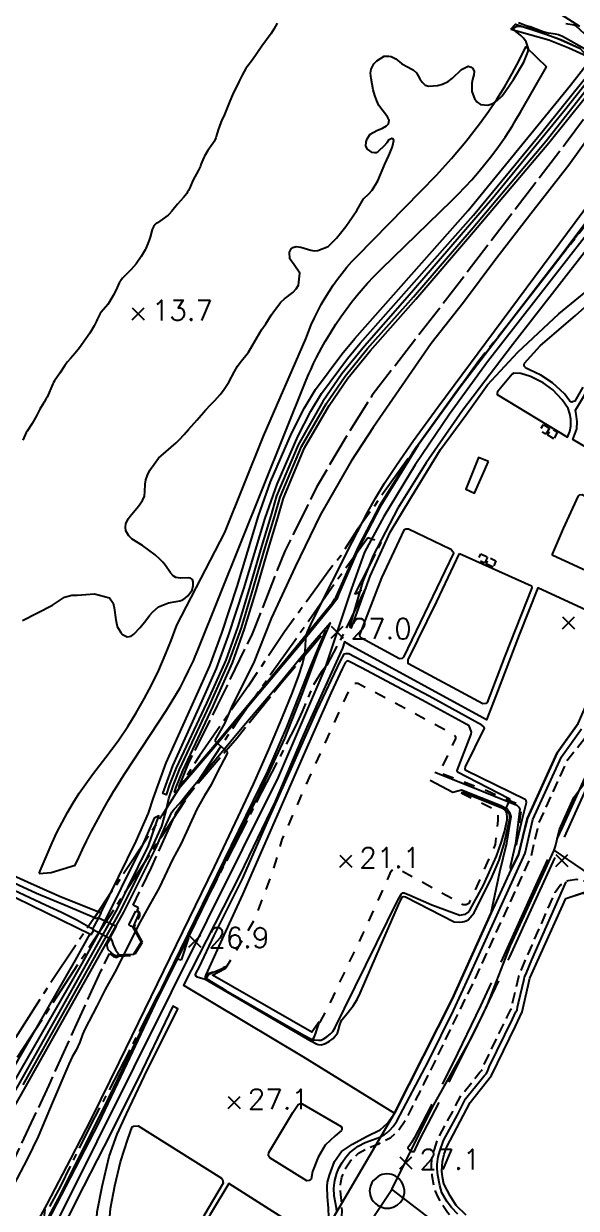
# Model space of a CAD drawing. Header units: millimetres. Extents: x 224638 to 227100, y 430787 to 433573.
# Drawn here: x 226357 to 226602, y 432001 to 432526 of the extents above; entities that cross this region are included whole.
import ezdxf

# ---------------------------------------------------------------- set-up
doc = ezdxf.new("R2010")
doc.units = ezdxf.units.MM
for name, pattern in [('15M2P5', [17.5, 15, -2.5]), ('20M3A3M3', [29, 20, -3, 3, -3]), ('50M10', [60, 50, -10]), ('5M2P5', [7.5, 5, -2.5]), ('5M5', [10, 5, -5])]:
    doc.linetypes.add(name, pattern=pattern)
for name, color, linetype in [('A0013110', 1, 'Continuous'), ('A0013118', 1, 'Continuous'), ('A0023210', 7, 'Continuous'), ('A0033324', 1, '5M2P5'), ('A0033327', 32, 'Continuous'), ('A0053326', 32, 'Continuous'), ('B0014116', 7, '5M2P5'), ('B0024120', 3, 'B0024120'), ('C0052211', 1, 'Continuous'), ('C0052212', 1, 'Continuous'), ('C0052213', 1, 'Continuous'), ('C0052214', 1, '15M2P5'), ('C0076116', 7, 'Continuous'), ('C0076117', 7, 'Continuous'), ('C0523121', 1, '50M10'), ('E0032111', 5, 'Continuous'), ('F0017111', 30, 'Continuous'), ('F0017114', 7, 'Continuous'), ('F0027132', 7, 'Continuous'), ('F0027217', 7, 'Continuous'), ('F0037221', 7, 'Continuous'), ('F0037223', 7, '5M5'), ('F0047224', 7, 'Continuous'), ('F0047225', 7, 'Continuous'), ('G0018118', 7, '20M3A3M3')]:
    doc.layers.add(name, color=color, linetype=linetype)
doc.styles.add('ngsw', font='romans.shx', dxfattribs={"bigfont": 'ngsw.shx'})
doc.linetypes.add('B0024120', pattern='A,10,-1.75,[133,ltypeshp.shx,S=0.75,R=0,X=0,Y=0],-3.25', length=15)

# ---------------------------------------------------------------- blocks, each defined once
blk = doc.blocks.new('F0027217')
at = {"layer": 'F0027217'}
for p, q in [((-2.652, 2.652), (2.652, -2.652)), ((-2.652, -2.652), (2.652, 2.652))]:
    blk.add_line(p, q, dxfattribs=at)

msp = doc.modelspace()

# ---------------------------------------------------------------- linework, layer by layer
at = {"layer": 'A0013110', "flags": 128}
for points in [[(226572.88, 432151.122), (226576.234, 432157.81), (226579.209, 432169.998), (226580.246, 432174.073), (226593.43, 432203.046), (226602.589, 432215.967), (226621.598, 432259.085)], [(226553.118, 431998.175), (226548.67, 432002.524), (226546.014, 432006.692), (226543.364, 432011.796), (226543.103, 432012.634), (226542.606, 432015.14), (226542.379, 432017.686), (226542.604, 432021.935), (226543.323, 432025.264), (226544.506, 432028.458), (226554.846, 432048.083), (226564.317, 432060.119), (226574.876, 432081.947), (226577.844, 432088.33), (226581.33, 432103.239), (226597.265, 432138.405), (226604.405, 432140.89), (226606.061, 432140.686), (226607.143, 432140.288), (226630.861, 432124.435), (226667.444, 432099.23), (226711.012, 432069.458), (226764.107, 432033.436), (226813.145, 432000.063)], [(226521.335, 432043.432), (226546.893, 432093.842), (226564.196, 432132.096)]]:
    msp.add_lwpolyline(points, dxfattribs=at)
at = {"layer": 'A0013118', "flags": 128}
for points in [[(226391.287, 432132.033), (226407.027, 432163.907), (226412.427, 432176.325), (226414.647, 432182.996), (226420.32, 432198.497), (226433.231, 432227.276), (226439.59, 432241.562), (226444.887, 432255.945), (226451.644, 432276.599), (226461.103, 432307.965), (226466.399, 432323.087), (226475.73, 432344.405), (226481.489, 432355.848), (226486.395, 432363.985), (226498.006, 432379.574), (226503.73, 432386.545), (226553.917, 432443.208), (226581.695, 432477.145), (226599.244, 432498.742), (226614.438, 432518.198), (226650.105, 432564.982)], [(226633.71, 432534.364), (226596.753, 432487.683), (226564.736, 432448.57), (226526.979, 432404.641), (226508.088, 432383.179), (226498.085, 432370.854), (226489.67, 432358.541), (226478.675, 432339.456), (226469.167, 432316.83), (226466.591, 432307.996), (226462.489, 432294.442), (226456.566, 432274.161), (226451.976, 432258.895), (226446.607, 432244.079), (226438.102, 432225.01), (226424.66, 432196.293), (226421.743, 432188.898), (226420.228, 432184.423), (226418.765, 432184.938), (226423.286, 432197.291), (226436.153, 432225.97), (226442.556, 432240.357), (226447.91, 432254.894), (226454.697, 432275.639), (226464.146, 432306.974), (226469.379, 432321.915), (226478.627, 432343.043), (226484.292, 432354.3), (226489.055, 432362.199), (226500.527, 432377.602), (226506.165, 432384.468), (226556.332, 432441.109), (226564.771, 432451.289), (226586.789, 432478.091), (226616.615, 432515.406)], [(226613.835, 432447.486), (226590.66, 432417.213), (226572.086, 432393.227), (226550.885, 432365.604), (226531.849, 432339.257), (226515.081, 432312.275), (226505.492, 432293.735), (226496.621, 432273.099), (226495.837, 432270.987), (226493.513, 432267.96), (226480.07, 432251.391), (226458.18, 432225.431), (226441.857, 432205.607), (226424.931, 432185.932), (226423.972, 432185.505), (226424.749, 432187.797), (226427.6, 432195.026), (226441.013, 432223.68), (226449.576, 432242.881), (226455.015, 432257.888), (226459.634, 432273.252), (226465.556, 432293.53), (226469.659, 432307.085), (226472.187, 432315.759), (226481.547, 432338.031), (226492.381, 432356.837), (226500.653, 432368.94), (226510.518, 432381.095), (226530.827, 432403.993), (226556.393, 432433.685), (226589.623, 432473.106), (226621.018, 432512.174)], [(226604.683, 432364.903), (226601.24, 432358.81), (226600.099, 432358.387), (226599.816, 432358.338), (226599.366, 432358.438), (226599.043, 432358.683), (226596.568, 432361.999), (226591.31, 432366.826), (226586.128, 432370.217), (226581.137, 432372.664), (226579.9, 432373.178), (226579.326, 432373.674), (226578.78, 432374.266), (226578.699, 432375.061), (226578.895, 432375.61), (226585.882, 432383.266), (226601.439, 432396.76), (226617.963, 432411.495)], [(226621.598, 432259.085), (226584.819, 432276.003), (226576.528, 432255.263), (226566.207, 432228.268), (226562.147, 432217.592), (226502.537, 432250.115), (226499.231, 432252.085), (226498.31, 432249.346), (226482.91, 432215.309), (226479.954, 432208.27), (226468.461, 432181.432), (226452.822, 432148.985), (226438.16, 432120.032), (226427.921, 432100.101), (226480.705, 432068.435), (226521.335, 432043.432)], [(226310.579, 431971.94), (226330.732, 432007.072), (226358.208, 432055.251), (226401.559, 432132.44), (226415.618, 432160.704), (226419.699, 432169.861), (226422.834, 432176.734), (226423.739, 432178.078), (226426.126, 432180.487), (226430.22, 432185.585), (226454.713, 432215.016), (226469.004, 432231.972), (226484.236, 432250.5), (226492.904, 432260.577), (226487.486, 432248.13), (226480.414, 432229.239), (226472.597, 432209.295), (226461.303, 432184.8), (226446.03, 432154.251), (226430.717, 432122.653), (226416.421, 432094.157), (226402.865, 432065.313), (226390.24, 432039.004), (226363.388, 431987.149)], [(226539.234, 432194.361), (226555.155, 432188.075), (226575.523, 432179.839), (226576.401, 432178.891), (226576.851, 432178.023), (226574.988, 432162.784), (226572.5, 432152.496), (226572.88, 432151.122)], [(226564.196, 432132.096), (226568.012, 432150.257), (226571.148, 432162.931), (226573.009, 432174.765), (226572.629, 432176.154), (226571.173, 432178.043), (226568.093, 432179.606), (226550.965, 432186.419), (226547.117, 432185.376), (226537.164, 432190.71)], [(226307.813, 431973.549), (226327.954, 432008.661), (226355.423, 432056.827), (226398.727, 432133.933), (226412.512, 432161.838), (226416.956, 432175.084), (226414.911, 432174.014), (226409.931, 432162.56), (226390.676, 432123.569), (226382.884, 432109.63), (226352.592, 432056.829), (226339.411, 432034.027), (226321.947, 432002.673), (226311.389, 431984.076)], [(226312.142, 431991.834), (226319.178, 432004.192), (226317.709, 432010.418), (226316.064, 432011.911), (226310.914, 432013.2), (226308.497, 432012.909), (226304.131, 432011.435), (226302.763, 432014.414), (226304.539, 432017.355), (226312.579, 432015.92), (226317.559, 432014.546), (226321.184, 432013.464), (226324.66, 432020.547), (226329.772, 432026.38), (226330.012, 432028.305), (226325.039, 432036.199), (226328.118, 432038.673), (226336.611, 432035.577), (226349.819, 432058.426), (226380.099, 432111.207), (226386.592, 432122.822)], [(226488.197, 431986.741), (226448, 432012.225), (226439.766, 431998.463), (226426.525, 431975.356), (226417.991, 431959.908), (226412.81, 431949.713), (226394.49, 431915.917), (226383.26, 431893.598), (226374.761, 431876.312), (226397.712, 431860.03)]]:
    msp.add_lwpolyline(points, dxfattribs=at)
for points in [[(226501.493, 432258.829), (226502.304, 432258.393), (226510.624, 432281.247), (226519.437, 432300.66), (226528.832, 432316.434), (226541.645, 432337.344), (226552.879, 432352.576), (226562.542, 432365.965), (226575.97, 432380.407), (226594.086, 432397.366), (226611.831, 432411.923), (226631.091, 432431.616), (226616.43, 432438.842), (226616.191, 432438.524), (226573.582, 432383.691), (226551.388, 432354.578), (226535.413, 432331.439), (226522.823, 432311.348), (226511.91, 432290.392), (226509.211, 432283.701), (226507.378, 432279.024)], [(226609.348, 432336.489), (226600.31, 432341.788), (226602.078, 432346.51), (226602.193, 432349.621), (226601.861, 432351.937), (226601.553, 432354.727), (226605.002, 432360.734), (226609.085, 432368.484), (226612.739, 432377.432), (226614.575, 432382.584), (226617.449, 432383.086), (226619.457, 432383.117), (226622.48, 432382.825), (226624.777, 432381.76), (226628.099, 432379.257), (226629.329, 432377.589), (226629.556, 432376.37)], [(226567.469, 432363.553), (226566.949, 432362.929), (226566.828, 432362.313), (226566.733, 432361.755), (226597.94, 432342.845), (226599.037, 432345.334), (226599.449, 432347.685), (226599.488, 432350.754), (226599.03, 432353.117), (226598.175, 432355.437), (226595.576, 432359.277), (226591.426, 432363.754), (226587.094, 432366.929), (226581.562, 432369.734), (226577.226, 432370.968), (226574.147, 432371.183), (226573.478, 432370.734)], [(226562.978, 432331.958), (226558.599, 432333.856), (226552.864, 432319.7), (226556.71, 432317.956)], [(226622.553, 432305.983), (226622.41, 432305.307), (226621.911, 432304.832), (226619.754, 432302.536), (226615.953, 432297.706), (226613.39, 432292.242), (226612.19, 432287.152), (226611.779, 432282.882), (226610.98, 432282.057), (226609.758, 432281.903), (226591.459, 432290.323), (226591.356, 432290.767), (226591.335, 432290.994), (226596.206, 432302.369), (226602.842, 432316.785), (226603.24, 432317.259), (226604.362, 432317.463), (226622.102, 432307.516), (226622.526, 432306.747)], [(226545.938, 432293.323), (226546.507, 432293.004), (226547.307, 432291.957), (226547.533, 432291.437), (226525.277, 432245.315), (226524.692, 432244.825), (226523.622, 432244.673), (226506.678, 432253.708), (226506.128, 432254.429), (226505.952, 432255.201), (226515.798, 432280.511), (226525.755, 432301.926), (226526.32, 432302.2), (226526.942, 432302.177), (226527.488, 432302.153)], [(226550.117, 432291.336), (226582.003, 432276.924), (226582.131, 432276.048), (226570.176, 432245.871), (226562.42, 432225.224), (226561.822, 432224.798), (226560.471, 432224.669), (226527.587, 432242.434), (226527.412, 432242.831), (226527.434, 432244.181), (226540.067, 432270.034)], [(226375.859, 431995.414), (226386.51, 431984.724), (226387.16, 431984.701), (226387.953, 431984.802), (226388.357, 431985.107), (226388.8, 431985.804), (226389.176, 431989.911), (226389.776, 431999.612), (226391.922, 432010.94), (226395.004, 432024.116), (226398.559, 432034.036), (226402.678, 432043.013), (226410.627, 432059.956), (226425.39, 432089.634), (226423.185, 432090.838), (226409.606, 432062.447), (226395.813, 432034.494), (226383.669, 432010.899)], [(226476.38, 432043.6), (226478.756, 432047.176), (226479.427, 432047.526), (226480.526, 432047.529), (226497.668, 432037.429), (226498.067, 432036.711), (226498.068, 432036.264), (226497.869, 432035.686), (226495.109, 432033.367), (226490.71, 432029.225), (226487.513, 432023.946), (226485.085, 432017.596), (226484.47, 432014.187), (226484.022, 432013.812), (226483.628, 432013.514), (226482.604, 432013.411), (226466.12, 432023.544), (226465.618, 432024.417), (226465.592, 432024.813), (226465.734, 432026.003)], [(226418.078, 431964.588), (226417.105, 431963.182), (226416.589, 431962.933), (226415.669, 431962.684), (226390.463, 431968.034), (226390.061, 431969.234), (226393.245, 431979.52), (226394.682, 431990.148), (226395.628, 432001.105), (226397.551, 432011.2), (226400.043, 432021.761), (226403.312, 432031.813), (226405.228, 432037.349), (226405.869, 432037.672), (226407.913, 432037.783), (226444.694, 432014.587), (226445.219, 432013.917), (226445.446, 432012.316), (226436.872, 431997.948)]]:
    msp.add_lwpolyline(points, close=True, dxfattribs=at)
at = {"layer": 'A0023210', "flags": 128}
for points in [[(226502.027, 431982.33), (226520.102, 432009.498), (226538.09, 432045.758), (226555.605, 432076.981), (226560.884, 432087.895), (226562.368, 432091.086), (226572.763, 432117.668), (226578.729, 432130.835), (226592.052, 432159.876), (226592.667, 432161.575), (226594.396, 432169.026), (226600.812, 432183.185), (226605.274, 432189.397), (226634.719, 432254.317), (226647.384, 432280.66), (226648.951, 432284.485), (226654.064, 432296.966), (226705.724, 432410.329), (226714.461, 432429.502), (226723.01, 432446.681), (226736.979, 432469.942), (226748.985, 432494.281), (226756.357, 432506.778), (226781.135, 432545.998)], [(226882.369, 431961.493), (226873.653, 431967.449), (226859.84, 431976.888), (226767.576, 432039.935), (226592.052, 432159.876)], [(226520.102, 432009.498), (226546.186, 431989.617), (226548.733, 431987.839), (226579.947, 431966.351), (226627.334, 431933.881), (226671.38, 431903.907), (226696.495, 431886.558), (226750.979, 431849.039), (226768.863, 431836.599), (226778.905, 431829.614), (226800.495, 431814.323), (226827.054, 431797.275), (226857.781, 431776.227), (226882.999, 431758.951)]]:
    msp.add_lwpolyline(points, dxfattribs=at)
at = {"layer": 'A0033324', "flags": 128}
for points in [[(224682.39, 430787.54), (224682.931, 430789.039), (224684.209, 430792.16), (224685.771, 430795.13), (224687.617, 430797.952), (224689.952, 430800.382), (224692.488, 430802.582), (224695.251, 430804.514), (224698.308, 430805.928), (224701.47, 430807.055), (224704.753, 430807.821), (224708.113, 430808.026), (224711.469, 430807.926), (224714.802, 430807.415), (224718.113, 430806.781), (224721.461, 430806.397), (224724.832, 430806.35), (224728.189, 430806.654), (224731.498, 430807.294), (224734.726, 430808.26), (224737.842, 430809.544), (224740.835, 430811.094), (225011.781, 430962.145), (225014.6, 430963.992), (225017.219, 430966.113), (225019.612, 430968.487), (225021.754, 430971.089), (225023.624, 430973.893), (225025.203, 430976.87), (225026.691, 430979.893), (225028.657, 430982.627), (225031.075, 430984.971), (225033.869, 430986.851), (225036.951, 430988.208), (225040.224, 430989), (225043.585, 430989.202), (225046.94, 430988.879), (225050.306, 430988.708), (225053.674, 430988.853), (225057.013, 430989.312), (225060.294, 430990.081), (225063.49, 430991.154), (225066.571, 430992.52), (225069.511, 430994.169), (225075.147, 430997.871), (225078.014, 430999.645), (225080.914, 431001.365), (225086.809, 431004.638), (225089.802, 431006.191), (225095.873, 431009.126), (225098.949, 431010.507), (225105.105, 431013.067), (225110.695, 431015.032), (225115.094, 431016.797), (225119.421, 431018.732), (225123.669, 431020.834), (225126.8, 431022.518), (225129.881, 431024.292), (225132.909, 431026.155), (225137.872, 431029.391), (225141.975, 431031.763), (225314.899, 431123.043), (225318.414, 431125.184), (225321.64, 431127.74), (225324.527, 431130.672), (225327.034, 431133.935), (225329.121, 431137.482), (225331.066, 431141.106), (225333.694, 431144.266), (225336.94, 431146.786), (225340.652, 431148.549), (225344.657, 431149.473), (225348.766, 431149.514), (225352.85, 431148.996), (225356.964, 431148.916), (225361.057, 431149.341), (225365.068, 431150.264), (225368.934, 431151.672), (225372.534, 431153.649), (225375.981, 431155.902), (225383.025, 431160.167), (225390.258, 431164.102), (225393.941, 431165.943), (225401.429, 431169.369), (225405.237, 431170.934), (225409.114, 431172.32), (225412.943, 431173.836), (225416.717, 431175.48), (225420.435, 431177.251), (225424.09, 431179.146), (225427.679, 431181.164), (225431.199, 431183.301), (225438.08, 431187.823), (225441.63, 431189.909), (225445.259, 431191.854), (226038.823, 431505.171), (226133.366, 431555.13), (226141.853, 431559.87), (226148.156, 431563.534), (226156.474, 431568.565), (226162.646, 431572.445), (226172.803, 431579.114), (226182.793, 431586.032), (226188.7, 431590.305), (226190.571, 431591.856), (226192.32, 431593.542), (226193.849, 431595.427), (226196.722, 431599.34), (226198.87, 431603.7), (226199.682, 431605.98), (226201.008, 431610.655), (226202.817, 431615.166), (226204.067, 431617.22), (226207.121, 431620.997), (226211.125, 431623.752), (226213.287, 431624.804), (226217.917, 431626.284), (226222.752, 431626.767), (226225.144, 431627.16), (226229.864, 431628.321), (226234.304, 431630.291), (226236.432, 431631.444), (226240.419, 431634.224), (226242.213, 431635.859), (226245.722, 431639.222), (226254.241, 431647.886), (226262.531, 431656.77), (226268.989, 431664.036), (226275.299, 431671.43), (226281.452, 431678.955), (226285.968, 431684.68), (226293.283, 431694.382), (226300.341, 431704.273), (226380.455, 431819.96), (226386.69, 431834.233), (226403.447, 431858.429), (226414.615, 431869.286), (226424.477, 431883.069), (226430.82, 431892.005), (226472.169, 431952.426), (226482.986, 431967.946), (226495.338, 431987.244), (226497.453, 431992.461), (226497.933, 431996.209), (226498.054, 431997.801), (226498.147, 432000.086), (226498.066, 432002.394), (226497.886, 432004.702), (226497.656, 432007.278), (226497.395, 432010.567), (226497.566, 432012.603), (226498.079, 432015.034), (226499.29, 432018.459), (226501.916, 432022.253), (226505.454, 432025.689), (226510.176, 432028.157), (226514.775, 432029.946), (226519.707, 432032.631), (226523.064, 432035.709), (226526.847, 432041.331), (226534.526, 432056.5), (226556.938, 432102.596), (226581.913, 432157.264), (226585.314, 432171.778), (226598.131, 432200.068), (226606.149, 432210.201), (226617.015, 432234.738), (226626.861, 432257.918), (226627.427, 432260.213), (226627.666, 432263.303), (226627.706, 432266.672), (226627.75, 432268.355), (226627.442, 432271.441), (226626.356, 432275.749), (226625.844, 432279.186), (226625.789, 432280.996), (226625.932, 432282.629), (226626.943, 432287.059), (226629.616, 432292.065), (226633.514, 432295.937), (226638.965, 432299.512), (226644.5, 432302.395), (226648.203, 432306.02), (226651.07, 432310.385), (226660.081, 432329.48), (226677.773, 432368.922), (226695.062, 432406.972), (226711.61, 432442.216), (226728.098, 432473.968), (226752.377, 432515.869), (226756.079, 432527.401), (226772.362, 432552.724), (226783.46, 432564.49), (226808.383, 432603.128), (226820.824, 432622.914), (226821.484, 432624.92), (226822.075, 432627.259), (226822.274, 432629.02), (226822.485, 432631.327), (226822.654, 432633.472), (226822.446, 432636.59), (226822.263, 432639.484), (226822.181, 432641.753), (226822.469, 432645.326), (226823.509, 432649.01), (226825.422, 432652.843), (226828.217, 432656.282), (226831.569, 432658.873), (226835.765, 432661.038), (226842.031, 432663.363), (226847.295, 432666.062), (226850.84, 432668.96), (226856.844, 432677.839), (226880.028, 432713.964)], [(226768.709, 431848.854), (226765.932, 431848.594), (226762.413, 431848.915), (226759.022, 431849.459), (226723.685, 431873.821), (226673.474, 431908.507), (226628.319, 431939.041), (226585.095, 431968.669), (226555.301, 431990.555), (226549.918, 431994.312), (226544.763, 431999.352), (226541.678, 432004.192), (226540.499, 432006.464), (226539.538, 432008.783), (226538.936, 432010.799), (226538.079, 432015.571), (226537.805, 432018.621), (226537.78, 432020.962), (226538.151, 432024.501), (226539.025, 432027.342), (226540.736, 432032.297), (226546.974, 432043.874), (226550.759, 432051.166), (226552.096, 432052.723), (226559.174, 432061.539), (226559.873, 432062.309), (226560.27, 432062.991), (226560.691, 432063.971), (226561.023, 432064.871), (226571.286, 432086.101), (226572.866, 432089.296), (226573.209, 432090.003), (226573.401, 432090.909), (226573.8, 432092.802), (226576.287, 432103.322), (226576.508, 432104.392), (226576.725, 432104.911), (226577.438, 432106.567), (226579.826, 432112.251), (226592.522, 432141.213), (226594.622, 432144.349), (226598.293, 432146.4), (226601.942, 432146.974), (226603.832, 432146.723), (226605.372, 432146.213), (226638.42, 432123.155), (226686.677, 432090.313), (226745.642, 432050.121), (226794.004, 432017.204), (226847.388, 431980.643), (226849.255, 431978.532), (226850.201, 431976.276), (226850.257, 431971.931)]]:
    msp.add_lwpolyline(points, dxfattribs=at)
at = {"layer": 'A0033327', "flags": 128}
for points in [[(226879.675, 432827.488), (226800.033, 432702.548), (226744.905, 432620.432), (226640.322, 432475.939), (226562.539, 432376.24), (226545.756, 432353.017), (226530.521, 432330.568), (226516.577, 432307.603), (226508.056, 432291.862), (226502.118, 432275.348), (226490.448, 432240.331), (226469.793, 432192.168), (226422.499, 432097.015), (226373.009, 431997.655)], [(226356.903, 432055.99), (226400.233, 432133.142), (226414.261, 432161.344), (226418.332, 432170.478), (226420.069, 432176.783), (226421.45, 432182.738), (226423.34, 432188.313), (226426.222, 432195.62), (226439.649, 432224.303), (226448.184, 432243.443), (226453.591, 432258.36), (226458.196, 432273.678), (226464.118, 432293.958), (226468.221, 432307.512), (226470.771, 432316.261), (226480.2, 432338.699), (226491.11, 432357.636), (226499.449, 432369.837), (226509.374, 432382.066), (226529.697, 432404.98), (226555.251, 432434.658), (226588.465, 432474.059), (226618.648, 432512.521), (226652.487, 432555.755)], [(226495.756, 431999.913), (226495.616, 432001.299), (226494.624, 432006.746), (226494.528, 432010.153), (226494.771, 432012.581), (226494.924, 432013.498), (226495.807, 432016.789), (226496.732, 432019.048), (226498.136, 432021.592), (226499.847, 432023.94), (226501.498, 432025.737), (226505.325, 432028.757), (226508.293, 432030.351), (226514.899, 432032.778), (226516.993, 432033.993), (226517.75, 432034.532), (226519.248, 432035.791), (226520.799, 432037.456), (226522.433, 432039.833), (226536.418, 432066.415), (226547.455, 432088.875), (226554.319, 432103.603), (226579.192, 432158.489), (226582.651, 432173.39), (226595.257, 432201.212), (226604.18, 432213.637)], [(226549.462, 431998.618), (226546.658, 432001.516), (226544.645, 432004.131), (226542.319, 432008.075), (226541.374, 432011.366), (226540.559, 432015.904), (226540.304, 432018.746), (226540.281, 432020.845), (226540.612, 432023.998), (226541.402, 432026.566), (226543.033, 432031.289), (226549.184, 432042.705), (226552.844, 432049.757), (226554.02, 432051.126), (226561.076, 432059.915), (226561.901, 432060.824), (226562.507, 432061.865), (226563.014, 432063.044), (226563.327, 432063.892), (226573.532, 432085.003), (226575.111, 432088.196), (226575.591, 432089.186), (226575.847, 432090.392), (226576.24, 432092.257), (226578.728, 432102.781), (226578.908, 432103.65), (226579.026, 432103.934), (226579.739, 432105.588), (226582.123, 432111.265), (226597.277, 432145.833)]]:
    msp.add_lwpolyline(points, dxfattribs=at)
at = {"layer": 'A0053326', "flags": 128}
for points in [[(226602.589, 432215.967), (226593.43, 432203.046), (226580.246, 432174.073), (226579.209, 432169.998), (226576.234, 432157.81), (226572.88, 432151.122), (226564.196, 432132.096), (226546.893, 432093.842), (226521.335, 432043.432), (226488.197, 431986.741)], [(226553.118, 431998.175), (226548.67, 432002.524), (226546.014, 432006.692), (226543.211, 432012.091), (226542.606, 432015.14), (226542.379, 432017.686), (226542.604, 432021.935), (226543.323, 432025.264), (226544.506, 432028.458), (226554.846, 432048.083), (226564.317, 432060.119), (226574.876, 432081.947), (226577.844, 432088.33), (226581.33, 432103.239), (226597.265, 432138.405), (226604.971, 432141.087), (226607.143, 432140.288), (226630.861, 432124.435), (226667.444, 432099.23), (226711.012, 432069.458), (226764.107, 432033.436), (226813.145, 432000.063)]]:
    msp.add_lwpolyline(points, dxfattribs=at)
msp.add_lwpolyline([(226523.355, 432014.274), (226522.647, 432014.87), (226521.637, 432015.598), (226520.166, 432016.159), (226519.24, 432016.306), (226517.837, 432016.509), (226516.947, 432016.412), (226515.837, 432016.141), (226515.122, 432015.862), (226514.068, 432015.303), (226513.256, 432014.635), (226512.11, 432013.513), (226511.381, 432012.635), (226510.739, 432011.049), (226510.387, 432009.91), (226510.35, 432008.909), (226510.374, 432008.375), (226510.518, 432007.066), (226511.2, 432005.429), (226511.865, 432004.364), (226512.977, 432003.355), (226513.874, 432002.58), (226515.259, 432001.913), (226517.041, 432001.281), (226518.248, 432001.288), (226519.162, 432001.319), (226520.815, 432001.68), (226522.625, 432002.771), (226523.992, 432003.935), (226525.089, 432005.467), (226525.401, 432006.226), (226525.744, 432008.091), (226525.735, 432009.223), (226525.498, 432010.564), (226525.101, 432011.94), (226524.271, 432013.283), (226523.867, 432013.712)], close=True, dxfattribs=at)
at = {"layer": 'B0014116', "flags": 128}
for points in [[(226589.926, 432346.716), (226588.342, 432344.078), (226585.618, 432345.695), (226587.319, 432348.465)], [(226591.859, 432342.095), (226589.061, 432343.889), (226590.636, 432346.582), (226593.405, 432344.829)], [(226562.588, 432289.669), (226561.235, 432286.935), (226558.312, 432288.409), (226559.587, 432291.178)], [(226565.026, 432285.224), (226561.875, 432286.63), (226563.177, 432289.603), (226566.215, 432288.057)]]:
    msp.add_lwpolyline(points, close=True, dxfattribs=at)
at = {"layer": 'B0024120', "flags": 128}
msp.add_lwpolyline([(226488.197, 431986.741), (226491.765, 431993.519), (226492.277, 431997.115), (226492.189, 432001.287), (226491.748, 432006.304), (226491.56, 432010.938), (226491.677, 432012.798), (226492.554, 432015.86), (226494.837, 432022.018), (226497.948, 432026.346), (226502.763, 432029.603), (226508.909, 432033.012), (226514.933, 432036.062), (226518.202, 432038.882), (226520.727, 432042.485)], dxfattribs=at)
at = {"layer": 'C0052211', "flags": 128}
for points in [[(226572.794, 432523.565), (226589.659, 432518.863), (226598.594, 432515.202), (226606.7, 432511.521)], [(226364.081, 432149.54), (226369.416, 432149.916), (226380.042, 432153.17), (226381.587, 432156.598), (226383.278, 432160.223), (226385.017, 432163.825), (226387.258, 432168.295), (226389.105, 432171.843), (226390.998, 432175.367), (226392.938, 432178.865), (226394.925, 432182.336), (226396.958, 432185.781), (226398.513, 432188.347), (226400.625, 432191.743), (226402.24, 432194.272), (226420.379, 432221.84), (226422.53, 432225.211), (226424.591, 432228.64), (226426.56, 432232.121), (226428.435, 432235.654), (226430.216, 432239.236), (226431.07, 432241.044), (226432.306, 432243.778), (226433.1, 432245.614), (226434.244, 432248.387), (226482.286, 432368.107), (226483.467, 432370.865), (226484.285, 432372.69), (226485.557, 432375.407), (226486.883, 432378.098), (226489.212, 432382.522), (226490.68, 432385.139), (226491.687, 432386.866), (226493.241, 432389.432), (226495.392, 432392.804), (226497.633, 432396.118), (226499.961, 432399.371), (226502.375, 432402.56), (226504.873, 432405.684), (226507.453, 432408.74), (226509.442, 432410.986), (226512.162, 432413.919), (226513.551, 432415.358), (226515.671, 432417.481), (226546.632, 432447.539), (226549.364, 432450.248), (226552.827, 432453.855), (226555.524, 432456.809), (226558.802, 432460.584), (226561.348, 432463.669), (226564.433, 432467.604), (226567.408, 432471.622), (226570.27, 432475.722), (226571.932, 432478.22), (226573.552, 432480.744), (226575.13, 432483.296), (226577.167, 432486.738), (226588.633, 432506.79)], [(226390.429, 432129.873), (226391.509, 432131.944), (226372.701, 432139.485), (226358.83, 432145.639), (226340.891, 432153.843), (226317.633, 432164.579), (226290.172, 432177.189), (226265.48, 432188.477), (226256.401, 432191.906), (226255.019, 432193.296), (226253.524, 432195.001), (226254.534, 432195.973), (226249.639, 432198.089)], [(226242.863, 432187.989), (226246.577, 432185.536), (226246.896, 432185.785), (226247.557, 432186.096), (226248.215, 432186.251), (226249.788, 432186.25), (226251.838, 432185.68), (226267.368, 432178.851), (226300.987, 432163.393), (226340.434, 432145.321), (226387.121, 432122.564), (226388.24, 432124.381)], [(226405.289, 432125.978), (226406.168, 432126.601), (226406.864, 432128.415), (226407.868, 432130.763), (226408.124, 432131.895), (226407.78, 432132.39), (226406.809, 432132.856)], [(226395.612, 432120.918), (226396.203, 432119.845), (226396.87, 432117.962), (226397.88, 432115.729), (226399.138, 432113.928), (226398.587, 432112.967)]]:
    msp.add_lwpolyline(points, dxfattribs=at)
at = {"layer": 'C0052212', "flags": 128}
for points in [[(226572.794, 432523.565), (226574.97, 432525.767), (226587.521, 432521.651), (226595.025, 432518.952), (226603.354, 432515.077), (226606.7, 432511.521)], [(226364.081, 432149.54), (226364.552, 432150.74), (226369.791, 432163.054), (226371.902, 432167.624), (226374.162, 432172.124), (226376.568, 432176.546), (226379.117, 432180.888), (226381.807, 432185.144), (226384.635, 432189.309), (226387.597, 432193.38), (226395.069, 432202.983), (226399.248, 432208.763), (226403.222, 432214.685), (226406.988, 432220.742), (226410.541, 432226.926), (226413.876, 432233.231), (226416.989, 432239.648), (226419.877, 432246.169), (226422.536, 432252.787), (226424.962, 432259.494), (226446.251, 432300.538), (226463.301, 432343.305), (226482.03, 432386.403), (226483.21, 432389.529), (226484.49, 432392.615), (226485.87, 432395.659), (226487.348, 432398.655), (226488.923, 432401.602), (226490.593, 432404.497), (226492.356, 432407.335), (226494.21, 432410.115), (226496.153, 432412.833), (226498.184, 432415.487), (226500.3, 432418.073), (226502.498, 432420.589), (226504.778, 432423.032), (226533.013, 432451.769), (226539.9, 432458.889), (226546.533, 432466.247), (226552.904, 432473.833), (226559.006, 432481.637), (226562.902, 432486.995), (226566.612, 432492.482), (226570.13, 432498.095), (226573.454, 432503.825), (226576.579, 432509.666), (226579.541, 432515.693), (226588.633, 432506.79)], [(226390.429, 432129.873), (226389.163, 432129.559), (226388.478, 432129.946), (226376.686, 432134.864), (226368.88, 432138.23), (226362.796, 432140.723), (226328.99, 432156.328), (226258.636, 432188.577), (226254.727, 432190.315), (226250.043, 432194.613), (226249.24, 432196.15), (226249.2, 432196.734), (226249.205, 432197.327), (226249.639, 432198.089)], [(226242.867, 432187.989), (226243.885, 432188.713), (226244.9, 432189.338), (226246.791, 432189.607), (226250.466, 432188.929), (226262.108, 432184.011), (226329.559, 432153.014), (226366.779, 432135.692), (226373.95, 432132.46), (226380.774, 432128.943), (226386.975, 432125.447), (226388.24, 432124.381)], [(226405.289, 432125.978), (226404.593, 432126.191), (226403.913, 432126.846), (226403.944, 432127.063), (226406.809, 432132.856)], [(226398.587, 432112.967), (226397.225, 432113.392), (226395.974, 432114.588), (226394.516, 432115.765), (226394.02, 432118.144), (226395.608, 432120.918)]]:
    msp.add_lwpolyline(points, dxfattribs=at)
at = {"layer": 'C0052213', "flags": 128}
for points in [[(226425.709, 432187.552), (226442.54, 432207.355), (226473.011, 432244.064), (226493.967, 432269.633), (226494.972, 432271.202), (226495.524, 432272.13), (226505.375, 432294.274), (226515.135, 432313.008), (226531.029, 432338.571), (226549.911, 432364.736), (226594.121, 432422.13), (226628.273, 432467.727), (226661.886, 432512.806), (226719.643, 432592.745), (226787.35, 432690.745)], [(226155.855, 431704.769), (226202.384, 431764.339), (226247.067, 431821.016), (226284.823, 431869.119), (226310.874, 431904.654), (226334.209, 431938.709), (226355.676, 431974.022), (226372.616, 432005.639), (226392.818, 432045.847), (226420.379, 432103.092), (226465.216, 432194.868), (226473.714, 432214.385), (226484.073, 432240.639), (226490.882, 432257.246)]]:
    msp.add_lwpolyline(points, dxfattribs=at)
at = {"layer": 'C0052214', "flags": 128}
for points in [[(226787.35, 432690.745), (226762.954, 432674.119), (226718.229, 432644.258), (226717.915, 432643.878), (226717.587, 432643.213), (226681.743, 432588.124), (226597.381, 432473.22), (226540.237, 432398.519), (226511.471, 432361.405), (226499.481, 432342.275), (226486.892, 432320.66), (226472.788, 432292.275), (226458.295, 432255.713), (226442.874, 432223.888), (226430.367, 432199.047), (226425.709, 432187.552)], [(226155.855, 431704.769), (226139.312, 431717.781), (226139.313, 431718.013), (226139.676, 431718.552), (226178.635, 431767.665), (226234.31, 431839.625), (226290.077, 431913.352), (226320.929, 431960.769), (226344.762, 432005.088), (226368.41, 432055.745), (226391.495, 432106.51), (226395.212, 432114.137), (226396.981, 432112.809), (226398.615, 432112.386), (226399.512, 432112.913), (226406.131, 432113.303), (226409.796, 432119.145), (226406.053, 432125.877), (226408.632, 432130.746), (226408.642, 432131.677), (226408.492, 432132.331), (226407.574, 432133.301), (226407.998, 432134.321), (226405.616, 432135.489), (226413.744, 432152.171), (226424.886, 432176.882), (226428.072, 432181.713), (226432.325, 432186.97), (226451.637, 432209.677), (226471.602, 432234.425), (226484.288, 432249.288), (226490.882, 432257.246)]]:
    msp.add_lwpolyline(points, dxfattribs=at)
at = {"layer": 'C0076116', "flags": 128}
msp.add_lwpolyline([(226405.289, 432125.978), (226409.219, 432119.185), (226405.803, 432113.633), (226399.032, 432113.413)], dxfattribs=at)
at = {"layer": 'C0076117', "flags": 128}
msp.add_lwpolyline([(226395.15, 432120.67), (226387.582, 432124.735), (226390.429, 432129.873), (226398.185, 432126.159)], close=True, dxfattribs=at)
at = {"layer": 'C0523121', "flags": 128}
msp.add_lwpolyline([(226638.928, 432259.148), (226639.37, 432260.062), (226639.408, 432260.419), (226639.327, 432260.688), (226638.791, 432260.945), (226638.063, 432261.194), (226637.593, 432261.313), (226637.071, 432261.284), (226636.716, 432261.031), (226636.116, 432259.856), (226629.914, 432246.142), (226617.786, 432219.465), (226607.713, 432196.569), (226595.577, 432169.86), (226584.7, 432146.175), (226572.039, 432118.04), (226559.411, 432090.861), (226547.158, 432065.578), (226537.502, 432046.489), (226530.018, 432032.315), (226528.988, 432030.511), (226528.444, 432029.657), (226527.209, 432028.057), (226527.206, 432027.796), (226527.437, 432027.533), (226527.887, 432027.156), (226529.046, 432026.424), (226529.619, 432026.324), (226529.956, 432026.376), (226530.269, 432026.614), (226530.615, 432027.549), (226532.677, 432032.073), (226539.425, 432044.686), (226560.351, 432086.72), (226572.434, 432112.609), (226583.377, 432136.623), (226600.029, 432173.193), (226615.181, 432207.059), (226633.272, 432247.068)], close=True, dxfattribs=at)
at = {"layer": 'E0032111', "flags": 128}
for points in [[(226469.369, 432526.189), (226467.913, 432523.566), (226466.755, 432521.66), (226462.638, 432516.026), (226458.449, 432509.976), (226456, 432506.73), (226455.57, 432506.07), (226454.05, 432503.42), (226452.53, 432500.52), (226449.64, 432494.5), (226448.39, 432491.61), (226446.07, 432485.79), (226444.72, 432482.85), (226444.44, 432482.18), (226443.34, 432478.9), (226442.41, 432475.97), (226442.19, 432475.35), (226441.74, 432474.36), (226441.45, 432473.81), (226440.87, 432472.87), (226438.69, 432469.76), (226437.2, 432467.3), (226436.88, 432466.69), (226435.62, 432463.51), (226435.4, 432462.89), (226434.55, 432461.02), (226432.14, 432456.44), (226430.71, 432453.25), (226430.14, 432452.07), (226429.77, 432451.4), (226429.38, 432450.79), (226427.96, 432449.03), (226425.23, 432445.99), (226422.79, 432442.86), (226421.66, 432441.64), (226421.19, 432441.18), (226418.5, 432439.19), (226416.44, 432437.79), (226415.91, 432437.38), (226415.43, 432436.96), (226414.99, 432436.47), (226414.61, 432435.93), (226414.29, 432435.35), (226414.02, 432434.74), (226413.18, 432431.41), (226412.78, 432429.99), (226411.62, 432427.05), (226411.33, 432426.42), (226411, 432425.8), (226409.14, 432422.86), (226406.99, 432419.55), (226404.7, 432417.03), (226402.2, 432414.63), (226401.33, 432413.71), (226400.9, 432413.19), (226400.2, 432412.25), (226399.82, 432411.68), (226399.49, 432411.1), (226398.06, 432408.05), (226396.77, 432405.5), (226395.16, 432402.72), (226394.46, 432401.63), (226391.54, 432398.21), (226391.1, 432397.62), (226389.75, 432394.96), (226389.45, 432394.25), (226388.39, 432392.18), (226386.43, 432388.87), (226381.91, 432382.37), (226379.96, 432379.94), (226377.9, 432377.61), (226376.57, 432376.2), (226376.08, 432375.61), (226375.35, 432374.59), (226373.18, 432371.1), (226370.83, 432367.69), (226370.45, 432367.06), (226370.11, 432366.44), (226367.53, 432360.52), (226367.2, 432359.86), (226366.28, 432358.35), (226365.89, 432357.79), (226364.36, 432355.18), (226362.8, 432352.23), (226360.88, 432348.81), (226358.68, 432345.48), (226358.32, 432344.87), (226356.8, 432341.47)], [(226597.209, 432526.075), (226600.949, 432525.389), (226601.426, 432525.161), (226611.183, 432516.137), (226611.527, 432515.885), (226608.902, 432512.184), (226605.453, 432514.776), (226597.121, 432519.595), (226595.785, 432520.24), (226593.938, 432520.945), (226592.641, 432521.268), (226589.577, 432521.77), (226587.167, 432522.269), (226584.096, 432523.512), (226581.429, 432524.496), (226579.594, 432524.975), (226576.204, 432526.39)]]:
    msp.add_lwpolyline(points, dxfattribs=at)
at = {"layer": 'F0017111', "flags": 128}
for points, elevation in [([(226603.442, 432524.675), (226593.62, 432530.853)], 15), ([(226356.676, 432261.531), (226369.899, 432268.414), (226375.293, 432271.956), (226378.43, 432272.87), (226380.804, 432272.886), (226388.579, 432273.435), (226395.246, 432271.625), (226396.825, 432269.215), (226397.259, 432267.253), (226397.973, 432261.944), (226398.577, 432258.972), (226400.143, 432256.286), (226400.885, 432255.367), (226402.933, 432254.384), (226404.75, 432254.704), (226405.937, 432255.55), (226408.766, 432258.458), (226411.311, 432261.542), (226412.945, 432263.851), (226414.289, 432265.492), (226416.935, 432267.714), (226421.338, 432269.393), (226424.632, 432270.061), (226426.327, 432270.235), (226427.574, 432270.733), (226428.628, 432271.44), (226429.893, 432272.554), (226431.707, 432274.984), (226432.182, 432277.036), (226432.199, 432278.783), (226431.921, 432279.691), (226431.003, 432280.398), (226430.103, 432280.472), (226426.653, 432280.354), (226424.549, 432280.677), (226423.304, 432281.383), (226422.165, 432282.647), (226419.967, 432286.003), (226418.848, 432287.384), (226417.673, 432288.634), (226415.451, 432290.645), (226409.855, 432294.847), (226405.193, 432297.628), (226403.707, 432299.144), (226402.474, 432301.365), (226402.224, 432302.897), (226402.41, 432304.362), (226403.508, 432306.563), (226404.376, 432307.841), (226408.018, 432312.295), (226409.799, 432314.747), (226410.656, 432316.62), (226410.888, 432318.778), (226410.92, 432321.997), (226411.244, 432323.917), (226411.937, 432325.908), (226413.096, 432328.243), (226416.921, 432333.43), (226420.246, 432336.433), (226424.642, 432340.301), (226426.187, 432341.769), (226428.256, 432343.936), (226430.144, 432346.186), (226434.054, 432350.497), (226437.715, 432354.777), (226439.852, 432357.141), (226441.811, 432359.043), (226444.185, 432361.738), (226445.625, 432363.687), (226447.99, 432367.183), (226450.452, 432371.839), (226451.813, 432374.205), (226452.969, 432375.931), (226456.66, 432380.512), (226458.389, 432383.188), (226462.516, 432390.35), (226464.328, 432392.969), (226466.683, 432396.816), (226468.18, 432398.958), (226471.07, 432402.533), (226472.691, 432404.078), (226476.282, 432406.908), (226477.869, 432408.474), (226478.837, 432410.129), (226479.399, 432415.447), (226476.967, 432419.139), (226474.958, 432421.844), (226474.934, 432424.769), (226475.548, 432426.157), (226476.374, 432426.794), (226477.814, 432427.188), (226479.929, 432426.945), (226484.338, 432425.623), (226485.739, 432425.404), (226487.417, 432425.492), (226492.03, 432427.191), (226495.676, 432431.014), (226499.857, 432436.143), (226504.709, 432443.273), (226507.687, 432448.3), (226509.984, 432450.548), (226511.509, 432452.208), (226514.004, 432456.393), (226517.038, 432463.769), (226518.846, 432467.511), (226520.001, 432470.382), (226520.409, 432471.563), (226521.046, 432474.207), (226520.815, 432475.01), (226520.107, 432475.037), (226518.73, 432474.354), (226517.974, 432473.239), (226516.78, 432471.857), (226514.176, 432469.299), (226513.212, 432468.792), (226512.454, 432468.79), (226511.431, 432468.91), (226509.392, 432470.346), (226508.727, 432471.672), (226508.815, 432473.652), (226509.28, 432475.014), (226510.644, 432477.053), (226513.508, 432478.573), (226516.066, 432479.733), (226517.796, 432480.727), (226518.706, 432481.654), (226518.95, 432483.174), (226518.294, 432484.743), (226514.392, 432489.733), (226513.465, 432491.717), (226512.625, 432494.197), (226511.938, 432496.676), (226510.998, 432501.642), (226510.677, 432504.036), (226510.98, 432505.822), (226512.19, 432508.095), (226513.507, 432509.46), (226516.842, 432511.553), (226518.85, 432511.588), (226519.808, 432511.377), (226521.881, 432510.384), (226524.472, 432508.382), (226526.482, 432507.088), (226529.588, 432505.467), (226531.061, 432504.219), (226532.523, 432501.456), (226533.588, 432499.992), (226534.868, 432498.782), (226536.521, 432498.272), (226540.35, 432498.61), (226542.67, 432499.173), (226545.072, 432500.302), (226547.092, 432501.802), (226551.085, 432505.672), (226554.025, 432507.2), (226555.279, 432506.762), (226556.023, 432506.068), (226556.66, 432504.72), (226556.495, 432503.313), (226555.846, 432501.209), (226555.614, 432499.646), (226555.585, 432495.977), (226556.734, 432492.741), (226557.839, 432491.269), (226559.47, 432490.186), (226562.739, 432489.809), (226564.876, 432490.567), (226566.72, 432491.743), (226568.978, 432493.926), (226570.558, 432495.992), (226572.391, 432498.894), (226574.093, 432501.2), (226578.604, 432508.97), (226580.394, 432513.317), (226580.659, 432514.776), (226579.692, 432517.93), (226578.532, 432519.47), (226577.287, 432520.752), (226574.214, 432523.279), (226574.018, 432523.912), (226575.577, 432524.916), (226576.778, 432524.801), (226581.057, 432523.913), (226583.367, 432523.28), (226594.012, 432519.195), (226603.323, 432515.083)], 15), ([(226614.377, 432485.302), (226598.601, 432463.26), (226581.744, 432441.754), (226566.14, 432421.635), (226551.889, 432402.442), (226537.518, 432384.242), (226511.933, 432347.043), (226502.17, 432332.224), (226488.513, 432308.21), (226477.441, 432285.334), (226466.812, 432262.493), (226458.873, 432242.749), (226449.569, 432224.188), (226446.043, 432216.018), (226441.894, 432208.758), (226441.918, 432208.334), (226441.988, 432208.075), (226447.245, 432203.452), (226447.316, 432202.98), (226447.316, 432202.627), (226442.907, 432194.321), (226440.155, 432188.811), (226437.148, 432183.809), (226433.885, 432177.954), (226426.849, 432162.878), (226423.132, 432155.667), (226417.181, 432143.136), (226413.186, 432136.097), (226408.084, 432126.73), (226398.259, 432107.143), (226393.27, 432098.158), (226389.593, 432090.809), (226384.221, 432080.571), (226383.211, 432078.214), (226382.005, 432074.784), (226380.376, 432071.23), (226378.653, 432068.264), (226377.105, 432065.077), (226369.743, 432047.795), (226363.641, 432033.077), (226358.867, 432023.357), (226352.508, 432011.125)], 20)]:
    msp.add_lwpolyline(points, dxfattribs=dict(at, elevation=elevation))
at = {"layer": 'F0017114', "elevation": 25, "flags": 128}
msp.add_lwpolyline([(226358.057, 431985.524), (226367.582, 432003.122), (226378.132, 432023.203), (226387.138, 432040.85), (226399.563, 432066.056), (226441.622, 432152.523), (226452.197, 432174.565), (226458.906, 432189.086), (226465.741, 432204.521), (226471.673, 432218.51), (226476.182, 432229.724), (226478.987, 432237.259), (226480.62, 432242.306), (226481.515, 432245.802), (226481.844, 432247.905), (226482.026, 432253.249), (226482.21, 432254.718), (226482.806, 432256.509), (226485.106, 432261.375), (226502.671, 432296.324), (226509.528, 432309.682), (226512.937, 432315.83), (226516.977, 432322.479), (226522.219, 432330.463), (226529.826, 432341.381), (226540.544, 432356.134), (226619.232, 432462.04)], dxfattribs=at)
msp.add_lwpolyline([(226525.682, 432140.91), (226528.157, 432139.879), (226537.917, 432135.699), (226550.207, 432131.139), (226551.787, 432131.307), (226552.852, 432131.575), (226553.858, 432132.216), (226554.729, 432133.28), (226560.722, 432144.415), (226563.917, 432151.242), (226566.474, 432157.2), (226568.595, 432163.067), (226570.077, 432167.954), (226571.162, 432173.331), (226571.223, 432174.153), (226571.029, 432176.24), (226570.801, 432176.798), (226570.507, 432177.642), (226570.545, 432177.885), (226572.365, 432182.061), (226572.339, 432182.445), (226571.893, 432182.821), (226549.214, 432194.39), (226549.095, 432195.155), (226555.32, 432211.289), (226555.378, 432212.065), (226554.353, 432214.889), (226551.52, 432216.544), (226533.529, 432226.371), (226506.753, 432240.692), (226501.257, 432243.465), (226500.461, 432243.681), (226500.028, 432243.485), (226499.518, 432242.854), (226498.165, 432240.24), (226493.339, 432229.772), (226482.536, 432205.386), (226453.986, 432140.281), (226446.553, 432123.882), (226437.755, 432104.687), (226437.507, 432103.822), (226437.67, 432103.331), (226438.229, 432102.842), (226442.844, 432100.024), (226445.389, 432098.532), (226446.678, 432097.777), (226472.333, 432082.869), (226481.476, 432077.765), (226484.383, 432076.347), (226485.774, 432075.92), (226487.64, 432075.662), (226488.705, 432075.747), (226489.759, 432076.142), (226491.441, 432077.154), (226493.053, 432078.465), (226494.023, 432079.571), (226495.049, 432081.277), (226499.262, 432089.691), (226523.002, 432137.97), (226524.384, 432140.473), (226524.89, 432140.982), (226525.319, 432141.027)], close=True, dxfattribs=at)
at = {"layer": 'F0037221', "flags": 128}
for points in [[(226575.274, 432162.144), (226577.536, 432172.101), (226579.728, 432180.951), (226579.681, 432181.691), (226579.201, 432182.291), (226552.913, 432195.206), (226552.702, 432195.926), (226552.847, 432196.812), (226561.149, 432213.851), (226560.88, 432214.558), (226560.022, 432215.161), (226536.647, 432228.07), (226501.098, 432246.767), (226499.638, 432246.772), (226498.973, 432246.676), (226497.244, 432243.745), (226486.799, 432221.6), (226475.445, 432195.85), (226464.817, 432172.132), (226453.892, 432147.135), (226441.376, 432122.096), (226434.763, 432107.84), (226433.347, 432105.528), (226433.063, 432104.691), (226433.266, 432104.168), (226433.974, 432103.819), (226437.553, 432102.737)], [(226484.872, 432075.044), (226486.35, 432074.165), (226487.606, 432073.747), (226488.895, 432073.669), (226490.796, 432074.217), (226492.611, 432075.276), (226494.139, 432076.443), (226496.151, 432078.763), (226496.604, 432080.354), (226497.139, 432082.526), (226497.521, 432083.637), (226498.037, 432084.72), (226499.605, 432086.639), (226503.092, 432090.932), (226504.787, 432093.79), (226506.126, 432096.513), (226513.289, 432112.873), (226523.111, 432135.607), (226524.295, 432138.175), (226524.882, 432139.234), (226525.454, 432139.293), (226526.157, 432139.248), (226547.727, 432128.065), (226550.17, 432127.987), (226551.485, 432128.073), (226552.241, 432128.244), (226553.126, 432128.515), (226554.03, 432128.97), (226556.668, 432132.145), (226564.578, 432148.209), (226567.691, 432155.417), (226569.964, 432162.699), (226572.281, 432173.18), (226572.442, 432174.265), (226572.312, 432176.076), (226569.612, 432178.225), (226551.912, 432185.328), (226550.851, 432185.251)]]:
    msp.add_lwpolyline(points, dxfattribs=at)
at = {"layer": 'F0037223', "flags": 128}
for points in [[(226437.553, 432102.737), (226438.615, 432105.05), (226447.227, 432108.678), (226449.321, 432112.062), (226459.538, 432129.309), (226463.973, 432141.001), (226467.604, 432150.47), (226471.642, 432164.518), (226480.821, 432185.623), (226496.867, 432221.044), (226502.278, 432232.718), (226502.803, 432233.646), (226503.792, 432233.911), (226505.105, 432233.805), (226526.406, 432222.601), (226547.595, 432211.248), (226548.349, 432210.214), (226548.33, 432209.27), (226541.236, 432194.193), (226562.514, 432186.13), (226576.887, 432179.963), (226577.429, 432179.257), (226577.492, 432178.597), (226575.274, 432162.144)], [(226550.851, 432185.251), (226566.981, 432177.38), (226567.023, 432175.74), (226567.076, 432172.962), (226565.934, 432162.315), (226564.794, 432159.857), (226559.1, 432146.855), (226554.212, 432136.259), (226553.066, 432135.624), (226551.775, 432135.664), (226522.387, 432151.83), (226520.973, 432151.594), (226519.799, 432150.516), (226507.106, 432122.311), (226496.591, 432100.557), (226493.291, 432093.351), (226488.388, 432083.914), (226484.872, 432075.044)]]:
    msp.add_lwpolyline(points, dxfattribs=at)
at = {"layer": 'F0047224', "flags": 128}
msp.add_lwpolyline([(226488.064, 432083.872), (226485.972, 432077.575), (226484.619, 432075.131), (226437.712, 432102.543), (226439.196, 432104.966), (226447.131, 432108.27)], dxfattribs=at)
at = {"layer": 'F0047225', "flags": 128}
msp.add_lwpolyline([(226488.064, 432083.872), (226484.76, 432079.183), (226440.837, 432104.539), (226446.355, 432107.45), (226447.131, 432108.27)], dxfattribs=at)
at = {"layer": 'G0018118', "flags": 128}
msp.add_lwpolyline([(226879.679, 432826.135), (226871.269, 432813.972), (226860.711, 432802.111), (226831.563, 432766.427), (226821.41, 432744.056), (226818.647, 432738.145), (226806.333, 432714.333), (226801.591, 432706.442), (226796.188, 432696.531), (226788.287, 432680.98), (226783.041, 432680.02), (226768.451, 432657.848), (226735.055, 432614.544), (226708.719, 432578.571), (226699.539, 432565.58), (226671.166, 432525.256), (226654.745, 432499.644), (226648.98, 432492.513), (226635.577, 432471.831), (226613.283, 432445.659), (226590.758, 432417.566), (226571.276, 432392.244), (226558.648, 432376.593), (226532.453, 432340.289), (226504.823, 432301.756), (226497.622, 432290.275), (226493.086, 432284.684), (226472.705, 432256.542), (226456.539, 432232.54), (226434.996, 432201.667), (226418.492, 432175.385), (226388.552, 432129.981), (226383.851, 432123.2), (226365.045, 432094.907), (226346.067, 432064.805), (226334.611, 432045.723), (226326.825, 432033.742), (226288.497, 431972.747), (226279.754, 431962.186), (226268.743, 431952.465), (226253.583, 431936.753), (226242.795, 431922.892), (226233.689, 431909.681), (226238.259, 431904.561), (226249.426, 431923.582), (226265.485, 431942.204), (226276.496, 431952.115), (226289.264, 431965.256), (226308.275, 431993.769), (226330.446, 432029.352), (226347.692, 432057.824), (226412.438, 432157.053), (226452.02, 432217.208), (226483.386, 432261.562), (226495.577, 432279.044), (226509.474, 432298.406), (226515.487, 432296.266), (226503.074, 432272.134), (226508.873, 432276.644), (226498.142, 432254.532), (226491.346, 432241.831), (226489.02, 432238.931), (226485.276, 432232.71), (226480.434, 432221.349), (226477.547, 432214.769), (226432.028, 432126.201), (226431.665, 432125.421), (226426.848, 432111.1), (226424.654, 432111.73), (226422.658, 432107.179), (226416.349, 432095.238), (226401.626, 432066.536), (226386.491, 432037.443), (226373.427, 432011.101), (226368.148, 432001.27), (226366.532, 432001.31), (226366.309, 431998.19), (226359.422, 431986.649), (226339.446, 431953.656), (226321.201, 431923.713), (226349.335, 431936.005), (226351.76, 431936.605), (226349.896, 431933.235), (226329.276, 431924.364), (226318.644, 431919.903), (226316.269, 431916.393), (226305.275, 431898.761), (226300.763, 431891.02), (226297.703, 431886.7), (226280.77, 431863.188), (226268.258, 431846.646), (226257.404, 431832.445), (226252.315, 431826.045), (226244.24, 431815.984), (226230.004, 431798.052), (226187.362, 431744.577), (226168.285, 431720.115), (226147.599, 431692.422), (226139.97, 431684.462), (226120.422, 431663.55), (226112.76, 431655.589), (226096.157, 431642.088), (226065.466, 431616.935), (226048.277, 431602.604), (226038.206, 431594.393), (226027.096, 431586.412), (226012.011, 431575.971), (225982.772, 431559.339), (225960.931, 431548.438), (225945.012, 431540.377), (225926.421, 431530.876), (225904.795, 431519.995), (225863.571, 431499.433), (225847.677, 431491.652), (225838.984, 431487.052), (225815.378, 431471.99), (225783.029, 431452.318), (225778.625, 431453.758), (225766.962, 431448.937), (225756.949, 431441.077), (225754.829, 431435.476), (225747.703, 431416.905), (225745.476, 431406.004), (225742.779, 431404.444), (225743.843, 431407.324), (225744.932, 431413.364), (225723.33, 431400.253), (225727.092, 431397.683), (225729.385, 431396.863), (225725.632, 431396.443), (225699.857, 431381.691), (225686.462, 431374.23), (225660.786, 431359.269), (225651.276, 431362.139), (225628.577, 431349.908), (225604.023, 431336.166), (225590.191, 431329.025), (225573.95, 431335.746), (225560.754, 431328.425), (225555.219, 431317.514), (225561.414, 431314.874), (225553.265, 431310.953), (225545.173, 431305.963), (225526.549, 431293.752), (225501.434, 431279.5), (225485.408, 431287.38), (225467.535, 431277.649), (225464.945, 431271.339), (225461.563, 431263.528), (225464.673, 431261.698), (225459.699, 431259.148), (225422.839, 431239.876), (225382.143, 431217.583), (225370.497, 431211.093), (225368.435, 431207.302), (225354.512, 431214.383), (225317.115, 431194.34), (225329.677, 431188.06), (225311.994, 431178.059), (225297.56, 431169.698), (225289.345, 431165.338), (225244.591, 431143.765), (225203.442, 431120.553), (225201.281, 431119.633), (225159.199, 431097.77), (225154.687, 431095.36), (225152.329, 431093.95), (225149.128, 431091.97), (225145.26, 431089.91), (225132.311, 431082.349), (225112.029, 431070.638), (225094.155, 431060.606), (225071.556, 431047.525), (225053.616, 431036.944), (225060.107, 431046.835), (225070.03, 431062.056), (225016.178, 431031.343), (224980.885, 431010.531), (224974.237, 431004.51), (224926.605, 430978.357), (224907.445, 430967.316), (224898.356, 430962.886), (224873.974, 430953.425), (224867.937, 430951.484), (224865.446, 430951.174), (224845.213, 430938.853), (224832.924, 430929.852), (224821.567, 430919.571), (224805.376, 430917.131), (224789.77, 430914.92), (224761.892, 430914.4), (224728.404, 430921.02), (224723.868, 430917.93), (224725.798, 430916.379), (224726.623, 430912.489), (224718.738, 430900.368), (224725.831, 430896.998), (224727.638, 430894.988), (224759.236, 430892.098), (224748.844, 430886.457), (224736.142, 430888.437), (224709.863, 430890.727), (224667.748, 430893.417), (224662.602, 430890.706), (224645.234, 430880.529)], dxfattribs=at)

# ---------------------------------------------------------------- block references
at = {"layer": 'F0027217'}
for p in [(226407.935, 432397.456, 13.709), (226598.433, 432260.562, 26.681), (226495.953, 432256.414, 26.985), (226499.798, 432155.036, 21.101), (226595.424, 432155.245, 26.393), (226432.957, 432119.586, 26.901), (226450.414, 432048.074, 27.11), (226526.371, 432021.419, 27.144)]:
    msp.add_blockref('F0027217', p, dxfattribs=at)

# ---------------------------------------------------------------- texts
at = {"layer": 'F0027132', "style": 'ngsw'}
for s, p in [('13.7', (226413.935, 432394.456)), ('27.0', (226501.953, 432253.414)), ('21.1', (226505.798, 432152.036)), ('26.9', (226438.957, 432116.586)), ('27.1', (226456.414, 432045.074)), ('27.1', (226532.371, 432018.419))]:
    msp.add_text(s, height=9, dxfattribs=at).set_placement(p)

doc.saveas('drawing.dxf')
